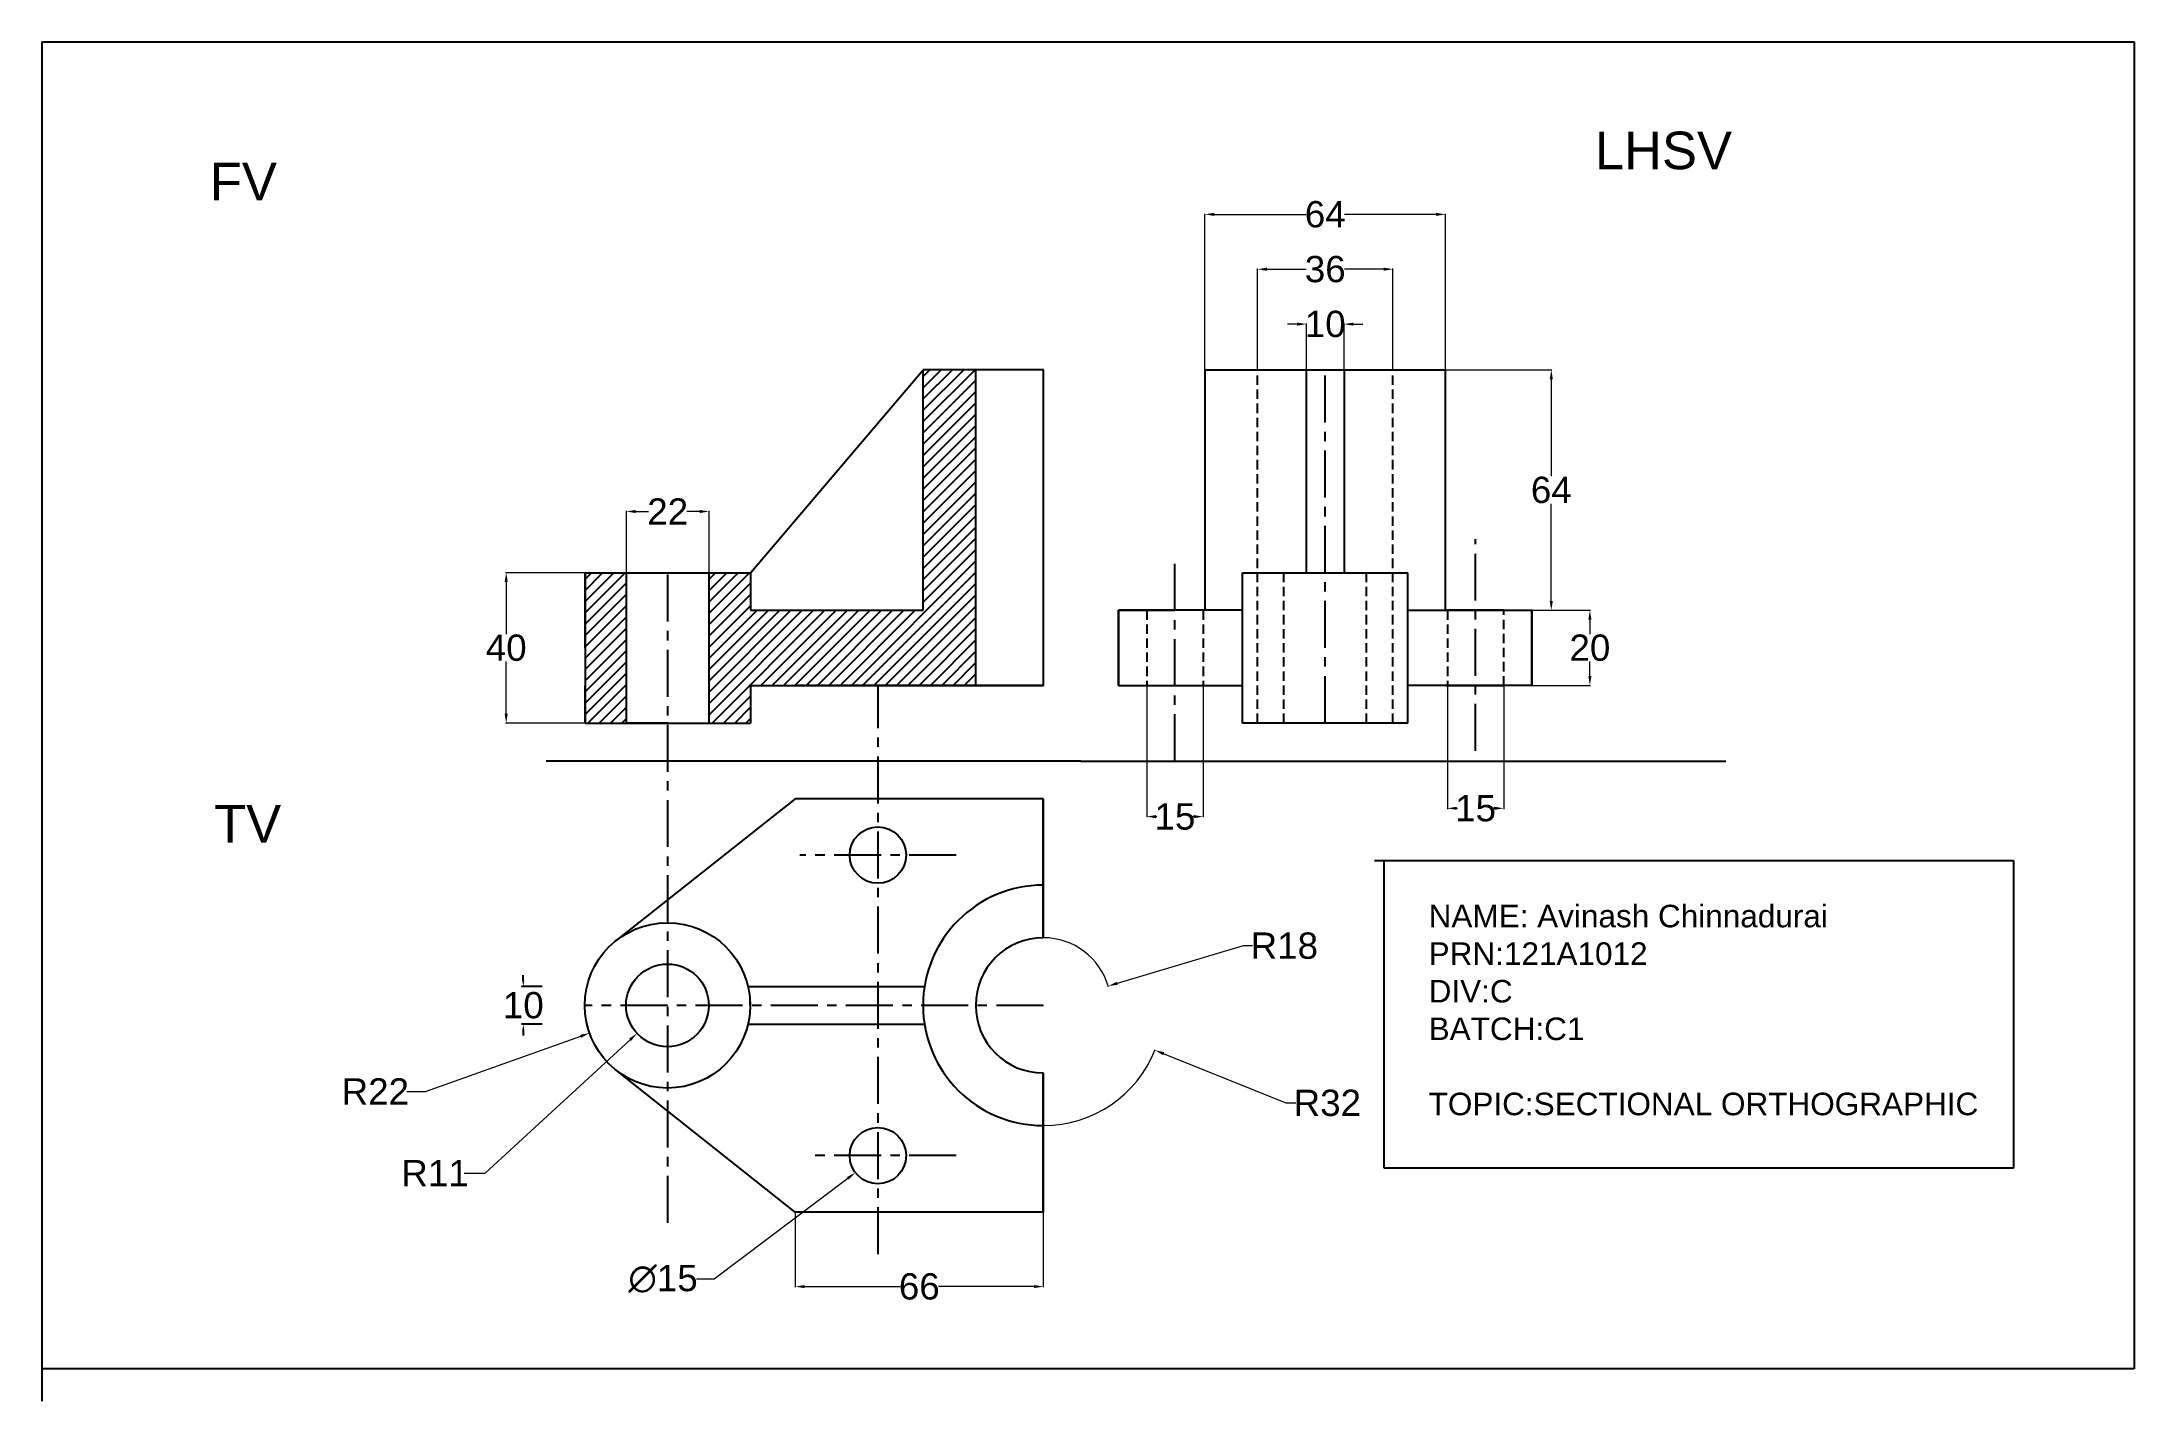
# Model space of a CAD drawing. Header units: inches. Extents: x -277 to 280, y -170 to 191.
import ezdxf

# ---------------------------------------------------------------- set-up
doc = ezdxf.new("R2010")
doc.units = ezdxf.units.IN
doc.header["$MEASUREMENT"] = 0
doc.linetypes.add('CENTER', pattern=[2, 1.25, -0.25, 0.25, -0.25])
doc.linetypes.add('HIDDEN', pattern=[0.375, 0.25, -0.125])
doc.styles.get("Standard").update_dxf_attribs({"font": 'arial.ttf'})
doc.dimstyles.get("Standard").update_dxf_attribs({"dimtxt": 7, "dimasz": 1.5, "dimexe": 0.5, "dimexo": 1, "dimgap": 0.09, "dimtad": 0, "dimtih": 1, "dimtoh": 1, "dimdec": 0, "dimzin": 0, "dimdsep": 46, "dimtxsty": 'Standard', "dimcen": 0.09, "dimadec": 0, "dimazin": 0, "dimtfac": 1, "dimtdec": 0, "dimtofl": 0, "dimtmove": 0, "dimatfit": 3, "dimfxl": 5, "dimfxlon": 1, "dimtolj": 1, "dimtzin": 0, "dimarcsym": 0})

# ---------------------------------------------------------------- blocks, each defined once
blk = doc.blocks.new('*D1')
at = {"color": 0, "lineweight": 15, "transparency": 16777216}
for p, q in [((119.99, 40), (135.52, 40)), ((135.34, 37.5), (135.34, 33.66)), ((135.34, 22.5), (135.34, 26.34)), ((119.99, 20), (135.52, 20))]:
    blk.add_line(p, q, dxfattribs=at)
at = {"color": 0, "transparency": 16777216}
for points in [[(134.92, 37.5), (135.75, 37.5), (135.34, 40)], [(134.92, 22.5), (135.75, 22.5), (135.34, 20)]]:
    blk.add_solid(points, dxfattribs=at)
at = {"layer": 'Defpoints', "color": 0, "transparency": 16777216}
for p in [(119.93, 40), (135.34, 40), (119.93, 20)]:
    blk.add_point(p, dxfattribs=at)
at = {"color": 0, "transparency": 16777216, "insert": (135.34, 30), "char_height": 7, "attachment_point": 5}
blk.add_mtext('\\A1;20', dxfattribs=at)
blk = doc.blocks.new('*D2')
at = {"color": 0, "lineweight": 15, "transparency": 16777216}
for p, q in [((-132.06, 50), (-153.14, 50)), ((-152.96, 47.5), (-152.96, 33.66)), ((-152.96, 12.5), (-152.96, 26.34)), ((-132.06, 10), (-153.14, 10))]:
    blk.add_line(p, q, dxfattribs=at)
at = {"color": 0, "transparency": 16777216}
for points in [[(-153.38, 47.5), (-152.55, 47.5), (-152.96, 50)], [(-153.38, 12.5), (-152.55, 12.5), (-152.96, 10)]]:
    blk.add_solid(points, dxfattribs=at)
at = {"layer": 'Defpoints', "color": 0, "transparency": 16777216}
for p in [(-132, 50), (-152.96, 10), (-132, 10)]:
    blk.add_point(p, dxfattribs=at)
at = {"color": 0, "transparency": 16777216, "insert": (-152.96, 30), "char_height": 7, "attachment_point": 5}
blk.add_mtext('\\A1;40', dxfattribs=at)
blk = doc.blocks.new('*D3')
at = {"color": 0, "lineweight": 15, "transparency": 16777216}
for p, q in [((-121, 50.06), (-121, 66.47)), ((-118.5, 66.29), (-115.13, 66.29)), ((-101.5, 66.29), (-104.87, 66.29)), ((-99, 50.06), (-99, 66.47))]:
    blk.add_line(p, q, dxfattribs=at)
at = {"color": 0, "transparency": 16777216}
for points in [[(-118.5, 66.71), (-118.5, 65.88), (-121, 66.29)], [(-101.5, 66.71), (-101.5, 65.88), (-99, 66.29)]]:
    blk.add_solid(points, dxfattribs=at)
at = {"layer": 'Defpoints', "color": 0, "transparency": 16777216}
for p in [(-99, 66.29), (-121, 50), (-99, 50)]:
    blk.add_point(p, dxfattribs=at)
at = {"color": 0, "transparency": 16777216, "insert": (-110, 66.29), "char_height": 7, "attachment_point": 5}
blk.add_mtext('\\A1;22', dxfattribs=at)
blk = doc.blocks.new('*D4')
at = {"color": 0, "lineweight": 15, "transparency": 16777216}
for p, q in [((-110.16, -65.15), (-109.98, -65.15)), ((-110.07, -65.24), (-110.07, -65.06)), ((-174.42, -88.06), (-133.15, -73.37)), ((-179.36, -88.06), (-174.42, -88.06))]:
    blk.add_line(p, q, dxfattribs=at)
at = {"color": 0, "transparency": 16777216}
blk.add_solid([(-133.29, -72.97), (-133.01, -73.76), (-130.79, -72.53)], dxfattribs=at)
at = {"layer": 'Defpoints', "color": 0, "transparency": 16777216}
for p in [(-110.07, -65.15), (-130.79, -72.53)]:
    blk.add_point(p, dxfattribs=at)
at = {"color": 0, "transparency": 16777216, "insert": (-187.78, -88.06), "char_height": 7, "attachment_point": 5}
blk.add_mtext('\\A1;R22', dxfattribs=at)
blk = doc.blocks.new('*D5')
at = {"color": 0, "lineweight": 15, "transparency": 16777216}
for p, q in [((-76.07, -120.21), (-76.07, -140.17)), ((-10.07, -120.21), (-10.07, -140.17)), ((-73.57, -139.99), (-48.19, -139.99)), ((-12.57, -139.99), (-37.95, -139.99))]:
    blk.add_line(p, q, dxfattribs=at)
at = {"color": 0, "transparency": 16777216}
for points in [[(-73.57, -139.58), (-73.57, -140.41), (-76.07, -139.99)], [(-12.57, -139.58), (-12.57, -140.41), (-10.07, -139.99)]]:
    blk.add_solid(points, dxfattribs=at)
at = {"layer": 'Defpoints', "color": 0, "transparency": 16777216}
for p in [(-76.07, -120.15), (-10.07, -120.15), (-10.07, -139.99)]:
    blk.add_point(p, dxfattribs=at)
at = {"color": 0, "transparency": 16777216, "insert": (-43.07, -139.99), "char_height": 7, "attachment_point": 5}
blk.add_mtext('\\A1;66', dxfattribs=at)
blk = doc.blocks.new('*D6')
at = {"color": 0, "lineweight": 15, "transparency": 16777216}
for p, q in [((-54.16, -105.15), (-53.98, -105.15)), ((-54.07, -105.24), (-54.07, -105.06)), ((-97.63, -137.95), (-62.06, -111.16)), ((-102.31, -137.95), (-97.63, -137.95))]:
    blk.add_line(p, q, dxfattribs=at)
at = {"color": 0, "transparency": 16777216}
blk.add_solid([(-62.31, -110.83), (-61.81, -111.5), (-60.06, -109.66)], dxfattribs=at)
at = {"layer": 'Defpoints', "color": 0, "transparency": 16777216}
for p in [(-48.08, -100.64), (-60.06, -109.66)]:
    blk.add_point(p, dxfattribs=at)
at = {"color": 0, "transparency": 16777216, "insert": (-111.24, -137.95), "char_height": 7, "attachment_point": 5}
blk.add_mtext('\\A1;∅15', dxfattribs=at)
blk = doc.blocks.new('*D7')
at = {"color": 0, "lineweight": 15, "transparency": 16777216}
for p, q in [((-110.16, -65.15), (-109.98, -65.15)), ((-110.07, -65.24), (-110.07, -65.06)), ((-158.54, -109.79), (-120, -74.29)), ((-164.12, -109.79), (-158.54, -109.79))]:
    blk.add_line(p, q, dxfattribs=at)
at = {"color": 0, "transparency": 16777216}
blk.add_solid([(-120.28, -73.99), (-119.72, -74.6), (-118.16, -72.6)], dxfattribs=at)
at = {"layer": 'Defpoints', "color": 0, "transparency": 16777216}
for p in [(-110.07, -65.15), (-118.16, -72.6)]:
    blk.add_point(p, dxfattribs=at)
at = {"color": 0, "transparency": 16777216, "insert": (-171.9, -109.79), "char_height": 7, "attachment_point": 5}
blk.add_mtext('\\A1;R11', dxfattribs=at)
blk = doc.blocks.new('*D8')
at = {"color": 0, "lineweight": -2, "transparency": 16777216}
for p, q in [((-143.42, -60.15), (-148.92, -60.15)), ((-148.42, -58.65), (-148.42, -57.15)), ((-143.42, -70.15), (-148.92, -70.15)), ((-148.42, -71.65), (-148.42, -73.15))]:
    blk.add_line(p, q, dxfattribs=at)
at = {"color": 0, "transparency": 16777216}
for points in [[(-148.67, -58.65), (-148.17, -58.65), (-148.42, -60.15)], [(-148.67, -71.65), (-148.17, -71.65), (-148.42, -70.15)]]:
    blk.add_solid(points, dxfattribs=at)
at = {"layer": 'Defpoints', "color": 0, "transparency": 16777216}
for p in [(-88.64, -60.15), (-148.42, -70.15), (-88.64, -70.15)]:
    blk.add_point(p, dxfattribs=at)
at = {"color": 0, "transparency": 16777216, "insert": (-148.42, -65.15), "char_height": 7, "attachment_point": 5}
blk.add_mtext('\\A1;10', dxfattribs=at)
blk = doc.blocks.new('*D9')
at = {"color": 0, "lineweight": 15, "transparency": 16777216}
for p, q in [((96.99, 104), (125.25, 104)), ((125.07, 101.5), (125.07, 75.66)), ((125.07, 42.5), (125.07, 68.34)), ((96.99, 40), (125.25, 40))]:
    blk.add_line(p, q, dxfattribs=at)
at = {"color": 0, "transparency": 16777216}
for points in [[(124.65, 101.5), (125.49, 101.5), (125.07, 104)], [(124.65, 42.5), (125.49, 42.5), (125.07, 40)]]:
    blk.add_solid(points, dxfattribs=at)
at = {"layer": 'Defpoints', "color": 0, "transparency": 16777216}
for p in [(96.93, 104), (96.93, 40), (125.07, 40)]:
    blk.add_point(p, dxfattribs=at)
at = {"color": 0, "transparency": 16777216, "insert": (125.07, 72), "char_height": 7, "attachment_point": 5}
blk.add_mtext('\\A1;64', dxfattribs=at)
blk = doc.blocks.new('*D10')
at = {"color": 0, "lineweight": 15, "transparency": 16777216}
for p, q in [((43.09, -49.3), (9.58, -59.29)), ((45.59, -49.3), (43.09, -49.3)), ((-10.16, -65.15), (-9.98, -65.15)), ((-10.07, -65.24), (-10.07, -65.06))]:
    blk.add_line(p, q, dxfattribs=at)
blk.add_arc((-10.07, -65.15), 18, 16.0314, 89.8011, dxfattribs=at)
at = {"color": 0, "transparency": 16777216}
blk.add_solid([(9.46, -58.89), (9.7, -59.69), (7.18, -60)], dxfattribs=at)
at = {"layer": 'Defpoints', "color": 0, "transparency": 16777216}
for p in [(7.18, -60), (-10.07, -65.15)]:
    blk.add_point(p, dxfattribs=at)
at = {"color": 0, "transparency": 16777216, "insert": (54.05, -49.3), "char_height": 7, "attachment_point": 5}
blk.add_mtext('\\A1;R18', dxfattribs=at)
blk = doc.blocks.new('*D11')
at = {"color": 0, "lineweight": 15, "transparency": 16777216}
for p, q in [((-10.16, -65.15), (-9.98, -65.15)), ((-10.07, -65.24), (-10.07, -65.06)), ((54.57, -91.14), (21.94, -78.02)), ((57.07, -91.14), (54.57, -91.14))]:
    blk.add_line(p, q, dxfattribs=at)
blk.add_arc((-10.07, -65.15), 32, 270.1119, 338.4171, dxfattribs=at)
at = {"color": 0, "transparency": 16777216}
blk.add_solid([(22.1, -77.63), (21.79, -78.41), (19.62, -77.09)], dxfattribs=at)
at = {"layer": 'Defpoints', "color": 0, "transparency": 16777216}
for p in [(-10.07, -65.15), (19.62, -77.09)]:
    blk.add_point(p, dxfattribs=at)
at = {"color": 0, "transparency": 16777216, "insert": (65.49, -91.14), "char_height": 7, "attachment_point": 5}
blk.add_mtext('\\A1;R32', dxfattribs=at)
blk = doc.blocks.new('*D12')
at = {"color": 0, "lineweight": 15, "transparency": 16777216}
for p, q in [((17.43, 19.94), (17.43, -15.1)), ((32.43, 19.94), (32.43, -15.1)), ((19.93, -14.92), (20.13, -14.92)), ((29.93, -14.92), (29.73, -14.92))]:
    blk.add_line(p, q, dxfattribs=at)
at = {"color": 0, "transparency": 16777216}
for points in [[(19.93, -14.5), (19.93, -15.34), (17.43, -14.92)], [(29.93, -14.5), (29.93, -15.34), (32.43, -14.92)]]:
    blk.add_solid(points, dxfattribs=at)
at = {"layer": 'Defpoints', "color": 0, "transparency": 16777216}
for p in [(17.43, 20), (32.43, 20), (32.43, -14.92)]:
    blk.add_point(p, dxfattribs=at)
at = {"color": 0, "transparency": 16777216, "insert": (24.93, -14.92), "char_height": 7, "attachment_point": 5}
blk.add_mtext('\\A1;15', dxfattribs=at)
blk = doc.blocks.new('*D13')
at = {"color": 0, "lineweight": 15, "transparency": 16777216}
for p, q in [((97.43, 19.94), (97.43, -12.89)), ((112.43, 19.94), (112.43, -12.89)), ((99.93, -12.71), (100.13, -12.71)), ((109.93, -12.71), (109.73, -12.71))]:
    blk.add_line(p, q, dxfattribs=at)
at = {"color": 0, "transparency": 16777216}
for points in [[(99.93, -12.29), (99.93, -13.12), (97.43, -12.71)], [(109.93, -12.29), (109.93, -13.12), (112.43, -12.71)]]:
    blk.add_solid(points, dxfattribs=at)
at = {"layer": 'Defpoints', "color": 0, "transparency": 16777216}
for p in [(97.43, 20), (112.43, 20), (112.43, -12.71)]:
    blk.add_point(p, dxfattribs=at)
at = {"color": 0, "transparency": 16777216, "insert": (104.93, -12.71), "char_height": 7, "attachment_point": 5}
blk.add_mtext('\\A1;15', dxfattribs=at)
blk = doc.blocks.new('*D14')
at = {"color": 0, "lineweight": 15, "transparency": 16777216}
for p, q in [((32.93, 104.06), (32.93, 145.55)), ((35.43, 145.37), (59.82, 145.37)), ((94.43, 145.37), (70.04, 145.37)), ((96.93, 104.06), (96.93, 145.55))]:
    blk.add_line(p, q, dxfattribs=at)
at = {"color": 0, "transparency": 16777216}
for points in [[(35.43, 145.79), (35.43, 144.95), (32.93, 145.37)], [(94.43, 145.79), (94.43, 144.95), (96.93, 145.37)]]:
    blk.add_solid(points, dxfattribs=at)
at = {"layer": 'Defpoints', "color": 0, "transparency": 16777216}
for p in [(96.93, 145.37), (32.93, 104), (96.93, 104)]:
    blk.add_point(p, dxfattribs=at)
at = {"color": 0, "transparency": 16777216, "insert": (64.93, 145.37), "char_height": 7, "attachment_point": 5}
blk.add_mtext('\\A1;64', dxfattribs=at)
blk = doc.blocks.new('*D15')
at = {"color": 0, "lineweight": 15, "transparency": 16777216}
for p, q in [((46.93, 104.06), (46.93, 130.95)), ((49.43, 130.77), (59.83, 130.77)), ((80.43, 130.77), (70.03, 130.77)), ((82.93, 104.06), (82.93, 130.95))]:
    blk.add_line(p, q, dxfattribs=at)
at = {"color": 0, "transparency": 16777216}
for points in [[(49.43, 131.19), (49.43, 130.35), (46.93, 130.77)], [(80.43, 131.19), (80.43, 130.35), (82.93, 130.77)]]:
    blk.add_solid(points, dxfattribs=at)
at = {"layer": 'Defpoints', "color": 0, "transparency": 16777216}
for p in [(82.93, 130.77), (46.93, 104), (82.93, 104)]:
    blk.add_point(p, dxfattribs=at)
at = {"color": 0, "transparency": 16777216, "insert": (64.93, 130.77), "char_height": 7, "attachment_point": 5}
blk.add_mtext('\\A1;36', dxfattribs=at)
blk = doc.blocks.new('*D16')
at = {"color": 0, "lineweight": 15, "transparency": 16777216}
for p, q in [((57.43, 116.17), (54.93, 116.17)), ((59.93, 104.06), (59.93, 116.35)), ((69.93, 104.06), (69.93, 116.35)), ((72.43, 116.17), (74.93, 116.17))]:
    blk.add_line(p, q, dxfattribs=at)
at = {"color": 0, "transparency": 16777216}
for points in [[(57.43, 116.58), (57.43, 115.75), (59.93, 116.17)], [(72.43, 116.58), (72.43, 115.75), (69.93, 116.17)]]:
    blk.add_solid(points, dxfattribs=at)
at = {"layer": 'Defpoints', "color": 0, "transparency": 16777216}
for p in [(69.93, 116.17), (59.93, 104), (69.93, 104)]:
    blk.add_point(p, dxfattribs=at)
at = {"color": 0, "transparency": 16777216, "insert": (64.93, 116.17), "char_height": 7, "attachment_point": 5}
blk.add_mtext('\\A1;10', dxfattribs=at)

msp = doc.modelspace()

# ---------------------------------------------------------------- hatches: boundary and pattern name
h = msp.add_hatch()
h.set_pattern_fill('ANSI31', color=256, scale=17)
h.paths.add_polyline_path([(-88, 40), (-88, 50), (-99, 50), (-99, 10), (-88, 10), (-88, 20), (-28, 20), (-28, 104), (-42, 104), (-42, 40)])
h.paths.add_polyline_path([(-121, 50), (-132, 50), (-132, 10), (-121, 10)])

# ---------------------------------------------------------------- linework, layer by layer
for p, q in [((-276.5, 191.29), (-276.5, -170.49)), ((-276.5, 191.29), (280.13, 191.29)), ((280.13, 191.29), (280.13, -34.87)), ((-88, 50), (-42, 104)), ((-10, 104), (-42, 104)), ((-42, 40), (-42, 104)), ((-10, 20), (-10, 104)), ((32.93, 104), (96.93, 104)), ((32.93, 104), (32.93, 40)), ((59.93, 50), (59.93, 104)), ((59.93, 104), (69.93, 104)), ((69.93, 104), (69.93, 50)), ((96.93, 40), (96.93, 104)), ((-132, 50), (-132, 10)), ((-132, 40), (-132, 50)), ((-132, 50), (-88, 50)), ((-88, 50), (-88, 40)), ((42.93, 50), (86.93, 50)), ((42.93, 10), (42.93, 50)), ((86.93, 10), (86.93, 50)), ((-132, 30), (-132, 40)), ((-88, 40), (-42, 40)), ((42.93, 40), (9.93, 40)), ((9.93, 40), (9.93, 20)), ((9.93, 20), (9.93, 40)), ((9.93, 20), (9.93, 40)), ((9.93, 40), (24.93, 40)), ((86.93, 40), (119.93, 40)), ((112.43, 40), (97.43, 40)), ((119.93, 20), (119.93, 40)), ((119.93, 40), (119.93, 20)), ((-132, 10), (-132, 20)), ((-132, 10), (-132, 20)), ((-88, 20), (-10, 20)), ((-88, 20), (-88, 10)), ((-54, 20), (-61.5, 20)), ((-10, 20), (-54, 20)), ((-54, 20), (-46.5, 20)), ((9.93, 20), (42.93, 20)), ((119.93, 20), (86.93, 20)), ((96.93, 20), (111.93, 20)), ((111.93, 20), (96.93, 20)), ((97.43, 20), (112.43, 20)), ((-132, 10), (-88, 10)), ((-132, 10), (-110, 10)), ((-110, 10), (-121, 10)), ((-110, 10), (-99, 10)), ((86.93, 10), (42.93, 10)), ((53.93, 10), (53.93, 10)), ((-0.07, -0.15), (-142.3, -0.15)), ((-0.07, -0.15), (171.47, -0.15)), ((-76.07, -10.15), (-123.73, -47.9)), ((-10.07, -10.15), (-76.07, -10.15)), ((-10.07, -10.15), (-10.07, -47.15)), ((78, -26.56), (78, -26.56)), ((78, -26.56), (248.05, -26.56)), ((80.59, -108.45), (80.59, -26.56)), ((248.05, -26.56), (248.05, -108.45)), ((280.13, -34.87), (280.13, -161.9)), ((-88.64, -60.15), (-41.68, -60.15)), ((-88.64, -70.15), (-41.68, -70.15)), ((-76.07, -120.15), (-123.73, -82.39)), ((-10.07, -83.15), (-10.07, -120.15)), ((248.05, -108.45), (80.59, -108.45)), ((-10.07, -120.15), (-76.07, -120.15)), ((280.13, -161.9), (-276.5, -161.9)), ((-276.5, -161.9), (-276.5, -161.9))]:
    msp.add_line(p, q)
at = {"ltscale": 10}
for p, q in [((-28, 20), (-28, 104)), ((-121, 10), (-121, 50)), ((-99, 10), (-99, 50))]:
    msp.add_line(p, q, dxfattribs=at)
at = {"linetype": 'HIDDEN', "ltscale": 10}
for p, q in [((46.93, 10), (46.93, 104)), ((82.93, 10), (82.93, 104)), ((53.93, 10), (53.93, 50)), ((75.93, 10), (75.93, 50)), ((17.43, 40), (17.43, 20)), ((32.43, 40), (32.43, 20)), ((97.43, 40), (97.43, 20)), ((112.43, 20), (112.43, 40))]:
    msp.add_line(p, q, dxfattribs=at)
at = {"linetype": 'CENTER', "ltscale": 10}
for p, q in [((64.93, 10), (64.93, 104)), ((104.93, 2.56), (104.93, 58.91)), ((24.93, -0.15), (24.93, 54.62)), ((-110, -123), (-110, 50)), ((-54, -131.38), (-54, 20)), ((-33.24, -25.15), (-74.81, -25.15)), ((-10.07, -65.15), (-132.07, -65.15)), ((-33.24, -105.15), (-72.62, -105.15))]:
    msp.add_line(p, q, dxfattribs=at)
at = {"linetype": 'CENTER'}
msp.add_line((-10, 20), (-76, 20), dxfattribs=at)
at = {"color": 4}
for p, q in [((-10.07, -47.15), (-10.07, -10.15)), ((-54.14, -17.65), (-54, -17.65)), ((-110, -54.15), (-110.07, -54.15)), ((-10.07, -120.15), (-10.07, -83.15)), ((-54, -112.65), (-54.14, -112.65))]:
    msp.add_line(p, q, dxfattribs=at)
at = {"color": 7, "true_color": 0xffffff}
for p, q in [((-88.07, -64.65), (-88.07, -64.15)), ((-88.07, -65.15), (-88.07, -64.65))]:
    msp.add_line(p, q, dxfattribs=at)
for centre, radius in [((-54.07, -25.15), 7.5), ((-110.07, -65.15), 22), ((-110.07, -65.15), 11), ((-54.07, -105.15), 7.5)]:
    msp.add_circle(centre, radius)
for radius in [32, 18]:
    msp.add_arc((-10.07, -65.15), radius, 90, 270)

# ---------------------------------------------------------------- texts
at = {"attachment_point": 1}
for s, width, insert, char_height in [('LHSV', 58.7558, (136.66, 167.4), 10), ('FV', 110.4983, (-231.81, 159.11), 10), ('TV', 62.4745, (-230.68, -11.82), 10), ('NAME: Avinash Chinnadurai\\PPRN:121A1012^JDIV:C \\PBATCH:C1\\P\\PTOPIC:SECTIONAL ORTHOGRAPHIC', 146.704, (92.44, -38.38), 6)]:
    msp.add_mtext_dynamic_manual_height_columns(s, width=width, gutter_width=1, heights=[0], dxfattribs=dict(at, insert=insert, char_height=char_height))

# ---------------------------------------------------------------- dimensions: what is measured, and where the dimension line sits
for base, p1, p2, picture, middle in [((96.93, 145.37), (32.93, 104), (96.93, 104), '*D14', (64.93, 145.37)), ((82.93, 130.77), (46.93, 104), (82.93, 104), '*D15', (64.93, 130.77)), ((69.93, 116.17), (59.93, 104), (69.93, 104), '*D16', (64.93, 116.17)), ((-99, 66.29), (-121, 50), (-99, 50), '*D3', (-110, 66.29)), ((32.43, -14.92), (17.43, 20), (32.43, 20), '*D12', (24.93, -14.92)), ((112.43, -12.71), (97.43, 20), (112.43, 20), '*D13', (104.93, -12.71)), ((-10.07, -139.99), (-76.07, -120.15), (-10.07, -120.15), '*D5', (-43.07, -139.99))]:
    dim = msp.add_linear_dim(base=base, p1=p1, p2=p2, dimstyle='Standard', override={"dimasz": 2.5, "dimexe": 0.18, "dimexo": 0.0625, "dimfxlon": 0, "dimlwd": 15, "dimlwe": 15})
    dim.commit()
    dim.dimension.update_dxf_attribs({"geometry": picture, "text_midpoint": middle})
for base, p1, p2, picture, middle in [((125.07, 40), (96.93, 104), (96.93, 40), '*D9', (125.07, 72)), ((-152.96, 10), (-132, 50), (-132, 10), '*D2', (-152.96, 30)), ((135.34, 40), (119.93, 20), (119.93, 40), '*D1', (135.34, 30))]:
    dim = msp.add_linear_dim(base=base, p1=p1, p2=p2, angle=90, dimstyle='Standard', override={"dimasz": 2.5, "dimexe": 0.18, "dimexo": 0.0625, "dimfxlon": 0, "dimlwd": 15, "dimlwe": 15})
    dim.commit()
    dim.dimension.update_dxf_attribs({"geometry": picture, "text_midpoint": middle})
for center, mpoint, picture, middle in [((-10.07, -65.15), (7.18, -60), '*D10', (54.05, -49.3)), ((-110.07, -65.15), (-130.79, -72.53), '*D4', (-187.78, -88.06)), ((-110.07, -65.15), (-118.16, -72.6), '*D7', (-171.9, -109.79)), ((-10.07, -65.15), (19.62, -77.09), '*D11', (65.49, -91.14))]:
    dim = msp.add_radius_dim(center=center, mpoint=mpoint, dimstyle='Standard', override={"dimasz": 2.5, "dimexe": 0.18, "dimexo": 0.0625, "dimfxlon": 0, "dimlwd": 15, "dimlwe": 15})
    dim.commit()
    dim.dimension.update_dxf_attribs({"geometry": picture, "text_midpoint": middle, "dimtype": 164})
dim = msp.add_linear_dim(base=(-148.42, -70.15), p1=(-88.64, -60.15), p2=(-88.64, -70.15), angle=90, dimstyle='Standard')
dim.commit()
dim.dimension.update_dxf_attribs({"geometry": '*D8', "text_midpoint": (-148.42, -65.15)})
dim = msp.add_diameter_dim_2p(p1=(-48.08, -100.64), p2=(-60.06, -109.66), dimstyle='Standard', override={"dimasz": 2.5, "dimexe": 0.18, "dimexo": 0.0625, "dimfxlon": 0, "dimlwd": 15, "dimlwe": 15})
dim.commit()
dim.dimension.update_dxf_attribs({"geometry": '*D6', "text_midpoint": (-111.24, -137.95), "dimtype": 163})

doc.saveas('drawing.dxf')
